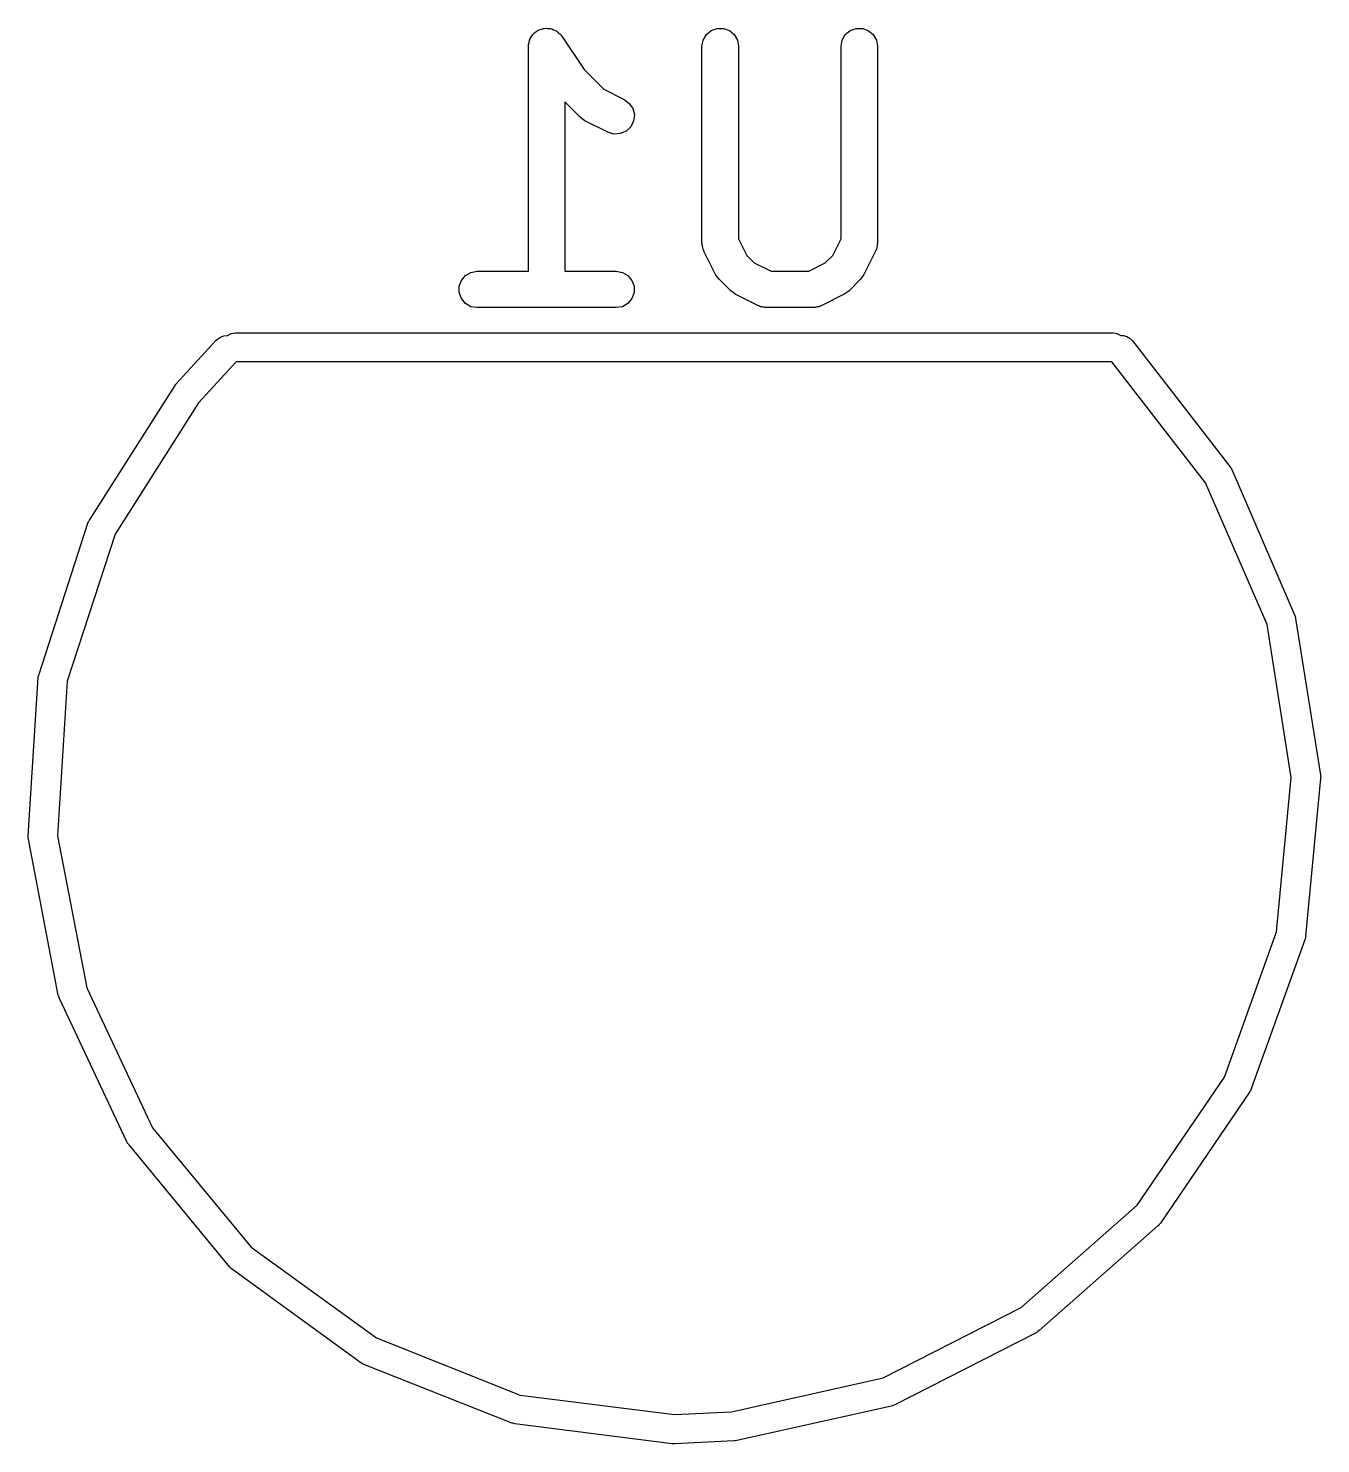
# Model space of a CAD drawing. Extents: x 102.4 to 200.8, y -140.7 to -44.8.
# Drawn here: x 182.76 to 188.08, y -137.28 to -131.46 of the extents above; entities that cross this region are included whole.
import ezdxf

# ---------------------------------------------------------------- set-up
doc = ezdxf.new("R2010")
doc.units = 0
doc.header["$MEASUREMENT"] = 0
doc.layers.add('BLACK', color=7, linetype='CONTINUOUS')

msp = doc.modelspace()

# ---------------------------------------------------------------- linework, layer by layer
at = {"layer": 'BLACK', "linetype": 'CONTINUOUS'}
for p, q in [((184.875, -131.462), (184.883, -131.459)), ((184.883, -131.459), (184.887, -131.459)), ((184.887, -131.459), (184.891, -131.458)), ((184.891, -131.458), (184.9, -131.459)), ((184.9, -131.459), (184.909, -131.459)), ((184.909, -131.459), (184.913, -131.46)), ((184.913, -131.46), (184.917, -131.46)), ((184.917, -131.46), (184.925, -131.464)), ((185.573, -131.467), (185.597, -131.459)), ((185.597, -131.459), (185.623, -131.459)), ((185.623, -131.459), (185.648, -131.467)), ((186.144, -131.467), (186.169, -131.459)), ((186.169, -131.459), (186.195, -131.459)), ((186.195, -131.459), (186.219, -131.467)), ((184.822, -131.524), (184.824, -131.516)), ((184.824, -131.516), (184.826, -131.507)), ((184.826, -131.507), (184.828, -131.503)), ((184.828, -131.503), (184.829, -131.499)), ((184.829, -131.499), (184.834, -131.492)), ((184.834, -131.492), (184.839, -131.484)), ((184.839, -131.484), (184.842, -131.481)), ((184.842, -131.481), (184.844, -131.478)), ((184.844, -131.478), (184.852, -131.473)), ((184.852, -131.473), (184.859, -131.467)), ((184.859, -131.467), (184.863, -131.466)), ((184.863, -131.466), (184.866, -131.464)), ((184.866, -131.464), (184.875, -131.462)), ((184.925, -131.464), (184.934, -131.467)), ((184.934, -131.467), (184.937, -131.47)), ((184.937, -131.47), (184.941, -131.472)), ((184.941, -131.472), (184.947, -131.478)), ((184.947, -131.478), (184.954, -131.484)), ((184.954, -131.484), (184.956, -131.488)), ((184.956, -131.488), (184.959, -131.491)), ((184.959, -131.491), (185.05, -131.627)), ((185.535, -131.532), (185.54, -131.507)), ((185.54, -131.507), (185.553, -131.484)), ((185.553, -131.484), (185.573, -131.467)), ((185.648, -131.467), (185.668, -131.484)), ((185.668, -131.484), (185.681, -131.507)), ((185.681, -131.507), (185.685, -131.532)), ((186.107, -131.532), (186.111, -131.507)), ((186.111, -131.507), (186.124, -131.484)), ((186.124, -131.484), (186.144, -131.467)), ((186.219, -131.467), (186.239, -131.484)), ((186.239, -131.484), (186.252, -131.507)), ((186.252, -131.507), (186.257, -131.532)), ((184.821, -131.532), (184.822, -131.528)), ((184.821, -132.457), (184.821, -131.532)), ((184.822, -131.528), (184.822, -131.524)), ((185.535, -132.342), (185.535, -131.532)), ((185.685, -131.532), (185.685, -132.324)), ((186.107, -132.324), (186.107, -131.532)), ((186.257, -131.532), (186.257, -132.342)), ((185.05, -131.627), (185.131, -131.709)), ((185.131, -131.709), (185.215, -131.751)), ((185.215, -131.751), (185.236, -131.767)), ((185.034, -131.824), (184.971, -131.761)), ((184.971, -131.761), (184.971, -132.457)), ((185.236, -131.767), (185.251, -131.788)), ((185.251, -131.788), (185.257, -131.814)), ((185.043, -131.83), (185.034, -131.824)), ((185.053, -131.838), (185.043, -131.83)), ((185.148, -131.885), (185.053, -131.838)), ((185.242, -131.863), (185.223, -131.881)), ((185.254, -131.839), (185.242, -131.863)), ((185.257, -131.814), (185.254, -131.839)), ((185.173, -131.893), (185.148, -131.885)), ((185.199, -131.891), (185.173, -131.893)), ((185.223, -131.881), (185.199, -131.891)), ((185.685, -132.324), (185.72, -132.393)), ((186.073, -132.393), (186.107, -132.324)), ((185.536, -132.346), (185.535, -132.342)), ((185.536, -132.35), (185.536, -132.346)), ((185.538, -132.359), (185.536, -132.35)), ((185.54, -132.368), (185.538, -132.359)), ((185.542, -132.371), (185.54, -132.368)), ((185.543, -132.375), (185.542, -132.371)), ((185.591, -132.471), (185.543, -132.375)), ((186.249, -132.375), (186.201, -132.471)), ((186.25, -132.371), (186.249, -132.375)), ((186.252, -132.368), (186.25, -132.371)), ((186.254, -132.359), (186.252, -132.368)), ((186.256, -132.35), (186.254, -132.359)), ((186.257, -132.342), (186.256, -132.346)), ((186.256, -132.346), (186.256, -132.35)), ((185.72, -132.393), (185.75, -132.423)), ((185.75, -132.423), (185.819, -132.457)), ((185.974, -132.457), (186.042, -132.423)), ((186.042, -132.423), (186.073, -132.393)), ((184.537, -132.519), (184.546, -132.495)), ((184.546, -132.495), (184.562, -132.475)), ((184.562, -132.475), (184.585, -132.462)), ((184.585, -132.462), (184.61, -132.457)), ((184.61, -132.457), (184.821, -132.457)), ((184.971, -132.457), (185.182, -132.457)), ((185.182, -132.457), (185.208, -132.462)), ((185.208, -132.462), (185.23, -132.475)), ((185.23, -132.475), (185.247, -132.495)), ((185.247, -132.495), (185.256, -132.519)), ((185.598, -132.48), (185.591, -132.471)), ((185.605, -132.49), (185.598, -132.48)), ((185.653, -132.538), (185.605, -132.49)), ((185.819, -132.457), (185.974, -132.457)), ((186.187, -132.49), (186.14, -132.538)), ((186.194, -132.48), (186.187, -132.49)), ((186.201, -132.471), (186.194, -132.48)), ((184.537, -132.545), (184.537, -132.519)), ((184.546, -132.57), (184.537, -132.545)), ((185.256, -132.545), (185.247, -132.57)), ((185.256, -132.519), (185.256, -132.545)), ((185.663, -132.545), (185.653, -132.538)), ((185.672, -132.552), (185.663, -132.545)), ((185.767, -132.599), (185.672, -132.552)), ((186.12, -132.552), (186.025, -132.599)), ((186.13, -132.545), (186.12, -132.552)), ((186.14, -132.538), (186.13, -132.545)), ((184.562, -132.59), (184.546, -132.57)), ((184.585, -132.603), (184.562, -132.59)), ((184.61, -132.607), (184.585, -132.603)), ((185.182, -132.607), (184.61, -132.607)), ((185.208, -132.603), (185.182, -132.607)), ((185.23, -132.59), (185.208, -132.603)), ((185.247, -132.57), (185.23, -132.59)), ((185.772, -132.601), (185.767, -132.599)), ((185.775, -132.603), (185.772, -132.601)), ((185.784, -132.604), (185.775, -132.603)), ((185.792, -132.607), (185.784, -132.604)), ((185.797, -132.607), (185.792, -132.607)), ((185.801, -132.607), (185.797, -132.607)), ((185.991, -132.607), (185.801, -132.607)), ((185.996, -132.607), (185.991, -132.607)), ((186, -132.607), (185.996, -132.607)), ((186.008, -132.604), (186, -132.607)), ((186.017, -132.603), (186.008, -132.604)), ((186.021, -132.601), (186.017, -132.603)), ((186.025, -132.599), (186.021, -132.601)), ((183.372, -132.922), (183.537, -132.741)), ((183.537, -132.741), (183.543, -132.736)), ((183.543, -132.736), (183.555, -132.728)), ((183.555, -132.728), (183.569, -132.723)), ((183.569, -132.723), (183.584, -132.722)), ((183.584, -132.722), (183.599, -132.713)), ((183.599, -132.713), (183.615, -132.71)), ((183.615, -132.71), (187.225, -132.71)), ((187.225, -132.71), (187.241, -132.713)), ((187.241, -132.713), (187.257, -132.722)), ((187.257, -132.722), (187.268, -132.722)), ((187.268, -132.722), (187.282, -132.726)), ((187.282, -132.726), (187.295, -132.734)), ((187.295, -132.734), (187.306, -132.745)), ((187.306, -132.745), (187.705, -133.26)), ((183.619, -132.83), (183.465, -132.999)), ((187.22, -132.83), (183.619, -132.83)), ((187.606, -133.327), (187.22, -132.83)), ((183.017, -133.481), (183.366, -132.931)), ((183.366, -132.931), (183.37, -132.924)), ((183.37, -132.924), (183.371, -132.923)), ((183.371, -132.923), (183.372, -132.922)), ((183.465, -132.999), (183.122, -133.539)), ((187.705, -133.26), (187.71, -133.266)), ((187.71, -133.266), (187.711, -133.269)), ((187.711, -133.269), (187.713, -133.273)), ((187.713, -133.273), (187.972, -133.871)), ((187.859, -133.911), (187.606, -133.327)), ((182.809, -134.114), (183.01, -133.494)), ((183.01, -133.494), (183.013, -133.487)), ((183.013, -133.487), (183.015, -133.484)), ((183.015, -133.484), (183.017, -133.481)), ((183.122, -133.539), (182.925, -134.144)), ((187.972, -133.871), (187.974, -133.878)), ((187.974, -133.878), (187.975, -133.882)), ((187.975, -133.882), (187.976, -133.885)), ((187.976, -133.885), (188.078, -134.529)), ((187.958, -134.54), (187.859, -133.911)), ((182.765, -134.779), (182.806, -134.129)), ((182.806, -134.129), (182.807, -134.122)), ((182.807, -134.122), (182.808, -134.118)), ((182.808, -134.118), (182.809, -134.114)), ((182.925, -134.144), (182.885, -134.779)), ((187.898, -135.174), (187.958, -134.54)), ((188.078, -134.544), (188.017, -135.193)), ((188.078, -134.529), (188.079, -134.536)), ((188.079, -134.536), (188.078, -134.54)), ((188.078, -134.54), (188.078, -134.544)), ((182.765, -134.783), (182.765, -134.779)), ((182.885, -134.779), (183.005, -135.405)), ((182.765, -134.787), (182.765, -134.783)), ((182.766, -134.794), (182.765, -134.787)), ((182.888, -135.435), (182.766, -134.794)), ((187.683, -135.773), (187.898, -135.174)), ((188.014, -135.207), (187.793, -135.821)), ((188.015, -135.204), (188.014, -135.207)), ((188.016, -135.2), (188.015, -135.204)), ((188.017, -135.193), (188.016, -135.2)), ((183.005, -135.405), (183.276, -135.981)), ((182.889, -135.438), (182.888, -135.435)), ((182.89, -135.442), (182.889, -135.438)), ((182.893, -135.449), (182.89, -135.442)), ((183.17, -136.039), (182.893, -135.449)), ((187.325, -136.299), (187.683, -135.773)), ((187.793, -135.821), (187.79, -135.828)), ((187.786, -135.834), (187.42, -136.373)), ((187.788, -135.831), (187.786, -135.834)), ((187.79, -135.828), (187.788, -135.831)), ((183.276, -135.981), (183.682, -136.471)), ((183.172, -136.042), (183.17, -136.039)), ((183.174, -136.045), (183.172, -136.042)), ((183.179, -136.051), (183.174, -136.045)), ((183.594, -136.554), (183.179, -136.051)), ((186.847, -136.72), (187.325, -136.299)), ((187.41, -136.384), (186.921, -136.815)), ((187.412, -136.382), (187.41, -136.384)), ((187.415, -136.379), (187.412, -136.382)), ((187.42, -136.373), (187.415, -136.379)), ((183.682, -136.471), (184.197, -136.845)), ((183.597, -136.556), (183.594, -136.554)), ((183.599, -136.559), (183.597, -136.556)), ((183.605, -136.564), (183.599, -136.559)), ((184.132, -136.947), (183.605, -136.564)), ((186.28, -137.009), (186.847, -136.72)), ((186.921, -136.815), (186.915, -136.82)), ((184.197, -136.845), (184.788, -137.08)), ((186.909, -136.824), (186.328, -137.12)), ((186.912, -136.822), (186.909, -136.824)), ((186.915, -136.82), (186.912, -136.822)), ((184.135, -136.949), (184.132, -136.947)), ((184.139, -136.951), (184.135, -136.949)), ((184.145, -136.954), (184.139, -136.951)), ((184.751, -137.194), (184.145, -136.954)), ((185.657, -137.149), (186.28, -137.009)), ((184.788, -137.08), (185.422, -137.16)), ((185.422, -137.16), (185.657, -137.149)), ((186.314, -137.125), (185.678, -137.267)), ((186.317, -137.124), (186.314, -137.125)), ((186.321, -137.123), (186.317, -137.124)), ((186.328, -137.12), (186.321, -137.123)), ((184.755, -137.195), (184.751, -137.194)), ((184.758, -137.196), (184.755, -137.195)), ((184.766, -137.198), (184.758, -137.196)), ((185.412, -137.28), (184.766, -137.198)), ((185.414, -137.28), (185.412, -137.28)), ((185.415, -137.28), (185.414, -137.28)), ((185.423, -137.28), (185.415, -137.28)), ((185.668, -137.268), (185.423, -137.28)), ((185.669, -137.268), (185.668, -137.268)), ((185.67, -137.268), (185.669, -137.268)), ((185.678, -137.267), (185.67, -137.268))]:
    msp.add_line(p, q, dxfattribs=at)

doc.saveas('drawing.dxf')
